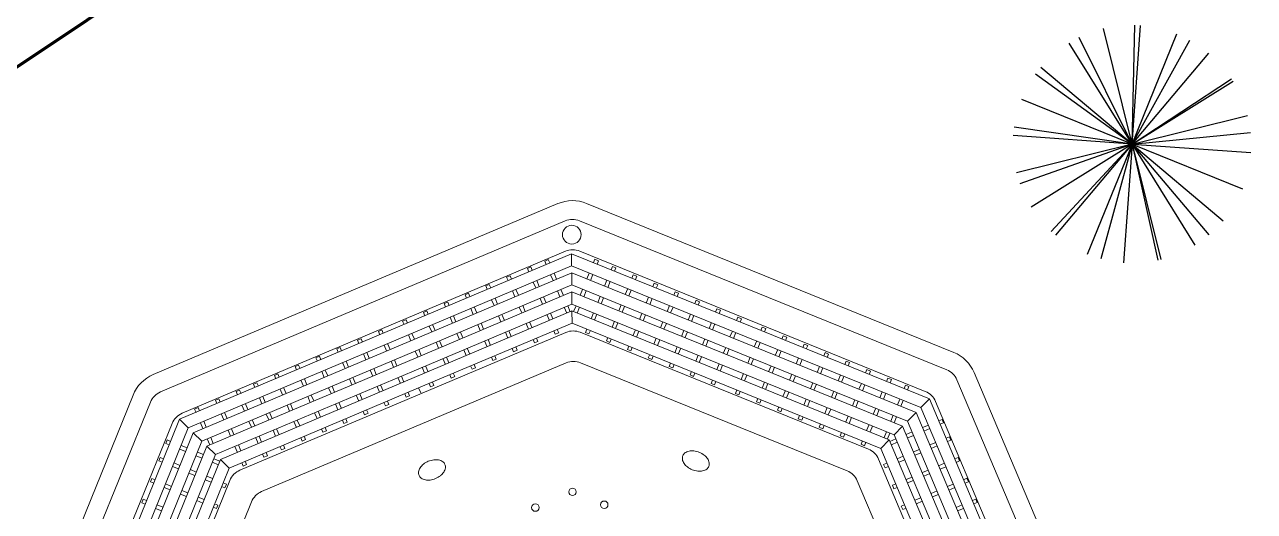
# Model space of a CAD drawing. Header units: millimetres. Extents: x 111 to 1506, y 14 to 566.
# Drawn here: x 255.3 to 258.582, y 99.622 to 100.921 of the extents above; entities that cross this region are included whole.
import ezdxf

# ---------------------------------------------------------------- set-up
doc = ezdxf.new("R2010")
doc.units = ezdxf.units.MM
doc.layers.add('fer', color=8, linetype='Continuous')
doc.layers.add('PLUMA 0.05', color=240, linetype='Continuous', lineweight=5)

# ---------------------------------------------------------------- blocks, each defined once
blk = doc.blocks.new('ala')
at = {"layer": 'PLUMA 0.05', "color": 25}
for p, q in [((1561.8511, 61.8007), (1561.0222, 60.9717)), ((1561.8822, 61.7257), (1561.0972, 60.9407)), ((1561.965, 61.5257), (1561.2972, 60.8578)), ((1561.9961, 61.4507), (1561.3722, 60.8268)), ((1561.0969, 60.9231), (1561.4613, 61.2875)), ((1561.127, 60.9107), (1561.4825, 61.2663)), ((1561.144, 60.9036), (1561.4946, 61.2542)), ((1561.174, 60.8912), (1561.5158, 61.233)), ((1561.1911, 60.8841), (1561.5279, 61.221)), ((1561.2211, 60.8717), (1561.5491, 61.1997)), ((1561.2381, 60.8647), (1561.5612, 61.1877)), ((1561.2681, 60.8522), (1561.5824, 61.1665)), ((1561.3054, 61.1452), (1561.2983, 61.1381)), ((1561.2983, 61.1381), (1561.3051, 61.1313)), ((1561.3122, 61.1384), (1561.3054, 61.1452)), ((1561.2628, 61.1026), (1561.2557, 61.0955)), ((1561.2557, 61.0955), (1561.2625, 61.0887)), ((1561.2696, 61.0958), (1561.2628, 61.1026)), ((1561.3263, 61.1101), (1561.3384, 61.098)), ((1561.3455, 61.1051), (1561.3334, 61.1172)), ((1561.2837, 61.0675), (1561.2958, 61.0554)), ((1561.3029, 61.0625), (1561.2908, 61.0745)), ((1561.2201, 61.06), (1561.2131, 61.0529)), ((1561.2131, 61.0529), (1561.2199, 61.0461)), ((1561.227, 61.0532), (1561.2201, 61.06)), ((1561.2602, 61.0199), (1561.2482, 61.0319)), ((1561.317, 61.0342), (1561.3291, 61.0221)), ((1561.3361, 61.0292), (1561.3241, 61.0413)), ((1561.1775, 61.0174), (1561.1705, 61.0103)), ((1561.1705, 61.0103), (1561.1773, 61.0035)), ((1561.1844, 61.0105), (1561.1775, 61.0174)), ((1561.2411, 61.0249), (1561.2532, 61.0128)), ((1561.2935, 60.9866), (1561.2815, 60.9987)), ((1561.3503, 61.0009), (1561.3623, 60.9889)), ((1561.3694, 60.9959), (1561.3574, 61.008)), ((1561.142, 60.9818), (1561.1349, 60.9748)), ((1561.1349, 60.9748), (1561.1417, 60.9679)), ((1561.1488, 60.975), (1561.142, 60.9818)), ((1561.1985, 60.9823), (1561.2106, 60.9702)), ((1561.2176, 60.9773), (1561.2056, 60.9893)), ((1561.2744, 60.9916), (1561.2865, 60.9795)), ((1561.3268, 60.9533), (1561.3147, 60.9654)), ((1561.3836, 60.9676), (1561.3904, 60.9608)), ((1561.3974, 60.9679), (1561.3904, 60.9608)), ((1561.3974, 60.9679), (1561.3906, 60.9747)), ((1561.0075, 60.9364), (1561.0075, 59.8792)), ((1561.163, 60.9467), (1561.175, 60.9347)), ((1561.1821, 60.9417), (1561.17, 60.9538)), ((1561.2318, 60.949), (1561.2438, 60.9369)), ((1561.2509, 60.944), (1561.2389, 60.956)), ((1561.3077, 60.9583), (1561.3197, 60.9463)), ((1561.3548, 60.9253), (1561.348, 60.9321)), ((1561.0825, 60.9053), (1561.0825, 59.9103)), ((1561.127, 60.9107), (1561.0969, 60.9231)), ((1561.0969, 60.9231), (1561.0969, 60.4078)), ((1561.127, 60.9107), (1561.127, 60.4078)), ((1561.174, 60.8912), (1561.144, 60.9036)), ((1561.144, 60.9036), (1561.144, 60.4078)), ((1561.1962, 60.9134), (1561.2083, 60.9014)), ((1561.2154, 60.9084), (1561.2033, 60.9205)), ((1561.2651, 60.9157), (1561.2771, 60.9036)), ((1561.2842, 60.9107), (1561.2721, 60.9228)), ((1561.3409, 60.925), (1561.3478, 60.9182)), ((1561.3548, 60.9253), (1561.3478, 60.9182)), ((1561.174, 60.8912), (1561.174, 60.4078)), ((1561.2211, 60.8717), (1561.1911, 60.8841)), ((1561.1911, 60.8841), (1561.1911, 60.4078)), ((1561.2211, 60.8717), (1561.2211, 60.4078)), ((1561.2295, 60.8802), (1561.2416, 60.8681)), ((1561.2486, 60.8752), (1561.2366, 60.8872)), ((1561.2983, 60.8824), (1561.3052, 60.8756)), ((1561.3122, 60.8827), (1561.3052, 60.8756)), ((1561.3122, 60.8827), (1561.3054, 60.8895)), ((1561.0873, 60.8498), (1561.0873, 60.8598)), ((1561.0873, 60.8598), (1561.0969, 60.8598)), ((1561.0969, 60.8498), (1561.0873, 60.8498)), ((1561.127, 60.8598), (1561.144, 60.8598)), ((1561.144, 60.8498), (1561.127, 60.8498)), ((1561.174, 60.8598), (1561.1911, 60.8598)), ((1561.1911, 60.8498), (1561.174, 60.8498)), ((1561.2211, 60.8598), (1561.2381, 60.8598)), ((1561.2381, 60.8498), (1561.2211, 60.8498)), ((1561.2681, 60.8522), (1561.2381, 60.8647)), ((1561.2381, 60.8647), (1561.2381, 60.4078)), ((1561.2681, 60.8522), (1561.2681, 60.4078)), ((1561.0873, 60.7995), (1561.0873, 60.8095)), ((1561.0873, 60.8095), (1561.0969, 60.8095)), ((1561.127, 60.8095), (1561.144, 60.8095)), ((1561.174, 60.8095), (1561.1911, 60.8095)), ((1561.2211, 60.8095), (1561.2381, 60.8095)), ((1561.2681, 60.8095), (1561.2778, 60.8095)), ((1561.2778, 60.7995), (1561.2778, 60.8095)), ((1561.2825, 60.8225), (1561.2825, 59.9931)), ((1561.0969, 60.7995), (1561.0873, 60.7995)), ((1561.144, 60.7995), (1561.127, 60.7995)), ((1561.1911, 60.7995), (1561.174, 60.7995)), ((1561.2381, 60.7995), (1561.2211, 60.7995)), ((1561.2778, 60.7995), (1561.2681, 60.7995)), ((1561.3575, 60.7914), (1561.3575, 60.0242)), ((1561.0873, 60.7392), (1561.0873, 60.7492)), ((1561.0873, 60.7492), (1561.0969, 60.7492)), ((1561.0969, 60.7392), (1561.0873, 60.7392)), ((1561.127, 60.7492), (1561.144, 60.7492)), ((1561.144, 60.7392), (1561.127, 60.7392)), ((1561.174, 60.7492), (1561.1911, 60.7492)), ((1561.1911, 60.7392), (1561.174, 60.7392)), ((1561.2211, 60.7492), (1561.2381, 60.7492)), ((1561.2381, 60.7392), (1561.2211, 60.7392)), ((1561.2681, 60.7492), (1561.2778, 60.7492)), ((1561.2778, 60.7392), (1561.2681, 60.7392)), ((1561.2778, 60.7392), (1561.2778, 60.7492)), ((1561.0873, 60.679), (1561.0873, 60.689)), ((1561.0873, 60.689), (1561.0969, 60.689)), ((1561.0969, 60.679), (1561.0873, 60.679)), ((1561.127, 60.689), (1561.144, 60.689)), ((1561.144, 60.679), (1561.127, 60.679)), ((1561.174, 60.689), (1561.1911, 60.689)), ((1561.1911, 60.679), (1561.174, 60.679)), ((1561.2211, 60.689), (1561.2381, 60.689)), ((1561.2381, 60.679), (1561.2211, 60.679)), ((1561.2681, 60.689), (1561.2778, 60.689)), ((1561.2778, 60.679), (1561.2681, 60.679)), ((1561.2778, 60.679), (1561.2778, 60.689)), ((1561.0873, 60.6187), (1561.0873, 60.6287)), ((1561.0873, 60.6287), (1561.0969, 60.6287)), ((1561.0969, 60.6187), (1561.0873, 60.6187)), ((1561.127, 60.6287), (1561.144, 60.6287)), ((1561.144, 60.6187), (1561.127, 60.6187)), ((1561.174, 60.6287), (1561.1911, 60.6287)), ((1561.1911, 60.6187), (1561.174, 60.6187)), ((1561.2211, 60.6287), (1561.2381, 60.6287)), ((1561.2381, 60.6187), (1561.2211, 60.6187)), ((1561.2681, 60.6287), (1561.2778, 60.6287)), ((1561.2778, 60.6187), (1561.2681, 60.6187)), ((1561.2778, 60.6187), (1561.2778, 60.6287)), ((1561.0873, 60.5585), (1561.0873, 60.5685)), ((1561.0873, 60.5685), (1561.0969, 60.5685)), ((1561.0969, 60.5585), (1561.0873, 60.5585)), ((1561.127, 60.5685), (1561.144, 60.5685)), ((1561.144, 60.5585), (1561.127, 60.5585)), ((1561.174, 60.5685), (1561.1911, 60.5685)), ((1561.1911, 60.5585), (1561.174, 60.5585)), ((1561.2211, 60.5685), (1561.2381, 60.5685)), ((1561.2381, 60.5585), (1561.2211, 60.5585)), ((1561.2681, 60.5685), (1561.2778, 60.5685)), ((1561.2778, 60.5585), (1561.2681, 60.5585)), ((1561.2778, 60.5585), (1561.2778, 60.5685)), ((1561.0873, 60.4982), (1561.0873, 60.5082)), ((1561.0873, 60.5082), (1561.0969, 60.5082)), ((1561.127, 60.5082), (1561.144, 60.5082)), ((1561.174, 60.5082), (1561.1911, 60.5082)), ((1561.2211, 60.5082), (1561.2381, 60.5082)), ((1561.2681, 60.5082), (1561.2778, 60.5082)), ((1561.2778, 60.4982), (1561.2778, 60.5082)), ((1561.0969, 60.4982), (1561.0873, 60.4982)), ((1561.144, 60.4982), (1561.127, 60.4982)), ((1561.1911, 60.4982), (1561.174, 60.4982)), ((1561.2381, 60.4982), (1561.2211, 60.4982)), ((1561.2778, 60.4982), (1561.2681, 60.4982)), ((1561.0873, 60.4379), (1561.0873, 60.4479)), ((1561.0873, 60.4479), (1561.0969, 60.4479)), ((1561.127, 60.4479), (1561.144, 60.4479)), ((1561.174, 60.4479), (1561.1911, 60.4479)), ((1561.2211, 60.4479), (1561.2381, 60.4479)), ((1561.2681, 60.4479), (1561.2778, 60.4479)), ((1561.2778, 60.4379), (1561.2778, 60.4479)), ((1561.0969, 60.4379), (1561.0873, 60.4379)), ((1561.0969, 59.8925), (1561.0969, 60.4078)), ((1561.144, 60.4379), (1561.127, 60.4379)), ((1561.127, 59.9049), (1561.127, 60.4078)), ((1561.144, 59.912), (1561.144, 60.4078)), ((1561.1911, 60.4379), (1561.174, 60.4379)), ((1561.174, 59.9244), (1561.174, 60.4078)), ((1561.1911, 59.9315), (1561.1911, 60.4078)), ((1561.2381, 60.4379), (1561.2211, 60.4379)), ((1561.2211, 59.9439), (1561.2211, 60.4078)), ((1561.2381, 59.951), (1561.2381, 60.4078)), ((1561.2778, 60.4379), (1561.2681, 60.4379)), ((1561.2681, 59.9634), (1561.2681, 60.4078)), ((1561.0969, 60.3777), (1561.0873, 60.3777)), ((1561.0873, 60.3777), (1561.0873, 60.3677)), ((1561.144, 60.3777), (1561.127, 60.3777)), ((1561.1911, 60.3777), (1561.174, 60.3777)), ((1561.2381, 60.3777), (1561.2211, 60.3777)), ((1561.2778, 60.3777), (1561.2681, 60.3777)), ((1561.2778, 60.3777), (1561.2778, 60.3677)), ((1561.0873, 60.3677), (1561.0969, 60.3677)), ((1561.127, 60.3677), (1561.144, 60.3677)), ((1561.174, 60.3677), (1561.1911, 60.3677)), ((1561.2211, 60.3677), (1561.2381, 60.3677)), ((1561.2681, 60.3677), (1561.2778, 60.3677)), ((1561.0969, 60.3174), (1561.0873, 60.3174)), ((1561.0873, 60.3174), (1561.0873, 60.3074)), ((1561.144, 60.3174), (1561.127, 60.3174)), ((1561.1911, 60.3174), (1561.174, 60.3174)), ((1561.2381, 60.3174), (1561.2211, 60.3174)), ((1561.2778, 60.3174), (1561.2681, 60.3174)), ((1561.2778, 60.3174), (1561.2778, 60.3074)), ((1561.0873, 60.3074), (1561.0969, 60.3074)), ((1561.127, 60.3074), (1561.144, 60.3074)), ((1561.174, 60.3074), (1561.1911, 60.3074)), ((1561.2211, 60.3074), (1561.2381, 60.3074)), ((1561.2681, 60.3074), (1561.2778, 60.3074)), ((1561.0969, 60.2572), (1561.0873, 60.2572)), ((1561.0873, 60.2572), (1561.0873, 60.2472)), ((1561.0873, 60.2472), (1561.0969, 60.2472)), ((1561.144, 60.2572), (1561.127, 60.2572)), ((1561.127, 60.2472), (1561.144, 60.2472)), ((1561.1911, 60.2572), (1561.174, 60.2572)), ((1561.174, 60.2472), (1561.1911, 60.2472)), ((1561.2381, 60.2572), (1561.2211, 60.2572)), ((1561.2211, 60.2472), (1561.2381, 60.2472)), ((1561.2778, 60.2572), (1561.2681, 60.2572)), ((1561.2681, 60.2472), (1561.2778, 60.2472)), ((1561.2778, 60.2572), (1561.2778, 60.2472)), ((1561.0969, 60.1969), (1561.0873, 60.1969)), ((1561.0873, 60.1969), (1561.0873, 60.1869)), ((1561.0873, 60.1869), (1561.0969, 60.1869)), ((1561.144, 60.1969), (1561.127, 60.1969)), ((1561.127, 60.1869), (1561.144, 60.1869)), ((1561.1911, 60.1969), (1561.174, 60.1969)), ((1561.174, 60.1869), (1561.1911, 60.1869)), ((1561.2381, 60.1969), (1561.2211, 60.1969)), ((1561.2211, 60.1869), (1561.2381, 60.1869)), ((1561.2778, 60.1969), (1561.2681, 60.1969)), ((1561.2681, 60.1869), (1561.2778, 60.1869)), ((1561.2778, 60.1969), (1561.2778, 60.1869)), ((1561.0969, 60.1366), (1561.0873, 60.1366)), ((1561.0873, 60.1366), (1561.0873, 60.1266)), ((1561.0873, 60.1266), (1561.0969, 60.1266)), ((1561.144, 60.1366), (1561.127, 60.1366)), ((1561.127, 60.1266), (1561.144, 60.1266)), ((1561.1911, 60.1366), (1561.174, 60.1366)), ((1561.174, 60.1266), (1561.1911, 60.1266)), ((1561.2381, 60.1366), (1561.2211, 60.1366)), ((1561.2211, 60.1266), (1561.2381, 60.1266)), ((1561.2778, 60.1366), (1561.2681, 60.1366)), ((1561.2681, 60.1266), (1561.2778, 60.1266)), ((1561.2778, 60.1366), (1561.2778, 60.1266)), ((1561.0969, 60.0764), (1561.0873, 60.0764)), ((1561.0873, 60.0764), (1561.0873, 60.0664)), ((1561.0873, 60.0664), (1561.0969, 60.0664)), ((1561.144, 60.0764), (1561.127, 60.0764)), ((1561.127, 60.0664), (1561.144, 60.0664)), ((1561.1911, 60.0764), (1561.174, 60.0764)), ((1561.174, 60.0664), (1561.1911, 60.0664)), ((1561.2381, 60.0764), (1561.2211, 60.0764)), ((1561.2211, 60.0664), (1561.2381, 60.0664)), ((1561.2778, 60.0764), (1561.2681, 60.0764)), ((1561.2681, 60.0664), (1561.2778, 60.0664)), ((1561.2778, 60.0764), (1561.2778, 60.0664)), ((1561.0969, 60.0161), (1561.0873, 60.0161)), ((1561.0873, 60.0161), (1561.0873, 60.0061)), ((1561.144, 60.0161), (1561.127, 60.0161)), ((1561.1911, 60.0161), (1561.174, 60.0161)), ((1561.2381, 60.0161), (1561.2211, 60.0161)), ((1561.2778, 60.0161), (1561.2681, 60.0161)), ((1561.2778, 60.0161), (1561.2778, 60.0061)), ((1561.0873, 60.0061), (1561.0969, 60.0061)), ((1561.127, 60.0061), (1561.144, 60.0061)), ((1561.174, 60.0061), (1561.1911, 60.0061)), ((1561.2211, 60.0061), (1561.2381, 60.0061)), ((1561.2681, 60.0061), (1561.2778, 60.0061)), ((1561.9961, 59.365), (1561.3722, 59.9888)), ((1561.0969, 59.9658), (1561.0873, 59.9658)), ((1561.0873, 59.9658), (1561.0873, 59.9558)), ((1561.0873, 59.9558), (1561.0969, 59.9558)), ((1561.144, 59.9658), (1561.127, 59.9658)), ((1561.127, 59.9558), (1561.144, 59.9558)), ((1561.1911, 59.9658), (1561.174, 59.9658)), ((1561.174, 59.9558), (1561.1911, 59.9558)), ((1561.2381, 59.9658), (1561.2211, 59.9658)), ((1561.2211, 59.9558), (1561.2381, 59.9558)), ((1561.2295, 59.9355), (1561.2416, 59.9475)), ((1561.2681, 59.9634), (1561.2381, 59.951)), ((1561.2381, 59.951), (1561.5612, 59.6279)), ((1561.2681, 59.9634), (1561.5824, 59.6491)), ((1561.965, 59.29), (1561.2972, 59.9578)), ((1561.174, 59.9244), (1561.144, 59.912)), ((1561.174, 59.9244), (1561.5158, 59.5826)), ((1561.2211, 59.9439), (1561.1911, 59.9315)), ((1561.1911, 59.9315), (1561.5279, 59.5947)), ((1561.1962, 59.9022), (1561.2083, 59.9142)), ((1561.2211, 59.9439), (1561.5491, 59.6159)), ((1561.2486, 59.9404), (1561.2366, 59.9284)), ((1561.2983, 59.9332), (1561.3052, 59.94)), ((1561.3122, 59.9329), (1561.3052, 59.94)), ((1561.3122, 59.9329), (1561.3054, 59.9261)), ((1561.127, 59.9049), (1561.0969, 59.8925)), ((1561.0969, 59.8925), (1561.4613, 59.5281)), ((1561.127, 59.9049), (1561.4825, 59.5493)), ((1561.144, 59.912), (1561.4946, 59.5614)), ((1561.2154, 59.9072), (1561.2033, 59.8951)), ((1561.2651, 59.8999), (1561.2771, 59.912)), ((1561.2842, 59.9049), (1561.2721, 59.8928)), ((1561.3409, 59.8906), (1561.3478, 59.8974)), ((1561.3548, 59.8903), (1561.3478, 59.8974)), ((1561.3548, 59.8903), (1561.348, 59.8835)), ((1561.8822, 59.09), (1561.0972, 59.8749)), ((1561.163, 59.8689), (1561.175, 59.881)), ((1561.1821, 59.8739), (1561.17, 59.8618)), ((1561.2318, 59.8666), (1561.2438, 59.8787)), ((1561.2509, 59.8716), (1561.2389, 59.8596)), ((1561.3077, 59.8573), (1561.3197, 59.8694)), ((1561.3268, 59.8623), (1561.3147, 59.8502)), ((1561.3836, 59.848), (1561.3904, 59.8548)), ((1561.3974, 59.8477), (1561.3904, 59.8548)), ((1561.8511, 59.015), (1561.0222, 59.8439)), ((1561.1349, 59.8409), (1561.1417, 59.8477)), ((1561.142, 59.8338), (1561.1349, 59.8409)), ((1561.1488, 59.8406), (1561.142, 59.8338)), ((1561.1985, 59.8334), (1561.2106, 59.8454)), ((1561.2176, 59.8384), (1561.2056, 59.8263)), ((1561.2744, 59.824), (1561.2865, 59.8361)), ((1561.2935, 59.829), (1561.2815, 59.817)), ((1561.3503, 59.8147), (1561.3623, 59.8268)), ((1561.3694, 59.8197), (1561.3574, 59.8076)), ((1561.3974, 59.8477), (1561.3906, 59.8409)), ((1561.1705, 59.8053), (1561.1773, 59.8121)), ((1561.1775, 59.7983), (1561.1705, 59.8053)), ((1561.1844, 59.8051), (1561.1775, 59.7983)), ((1561.2411, 59.7908), (1561.2532, 59.8028)), ((1561.2602, 59.7957), (1561.2482, 59.7837)), ((1561.317, 59.7814), (1561.3291, 59.7935)), ((1561.3361, 59.7864), (1561.3241, 59.7743)), ((1561.3929, 59.7721), (1561.405, 59.7841)), ((1561.4262, 59.8054), (1561.433, 59.8122)), ((1561.4401, 59.8051), (1561.433, 59.8122)), ((1561.4401, 59.8051), (1561.4332, 59.7983)), ((1561.2131, 59.7627), (1561.2199, 59.7695)), ((1561.2201, 59.7556), (1561.2131, 59.7627)), ((1561.227, 59.7625), (1561.2201, 59.7556)), ((1561.2837, 59.7481), (1561.2958, 59.7602)), ((1561.3029, 59.7531), (1561.2908, 59.7411)), ((1561.3596, 59.7388), (1561.3717, 59.7509)), ((1561.412, 59.7771), (1561.4, 59.765)), ((1561.4688, 59.7627), (1561.4756, 59.7696)), ((1561.4827, 59.7625), (1561.4756, 59.7696)), ((1561.4827, 59.7625), (1561.4758, 59.7557)), ((1561.2557, 59.7201), (1561.2625, 59.7269)), ((1561.2628, 59.713), (1561.2557, 59.7201)), ((1561.2696, 59.7199), (1561.2628, 59.713)), ((1561.3263, 59.7055), (1561.3384, 59.7176)), ((1561.3787, 59.7438), (1561.3667, 59.7317)), ((1561.4355, 59.7295), (1561.4476, 59.7415)), ((1561.4546, 59.7345), (1561.4426, 59.7224)), ((1561.5114, 59.7201), (1561.5182, 59.727)), ((1561.5253, 59.7199), (1561.5182, 59.727)), ((1561.5253, 59.7199), (1561.5185, 59.7131)), ((1561.3455, 59.7105), (1561.3334, 59.6985)), ((1561.4022, 59.6962), (1561.4143, 59.7083)), ((1561.4214, 59.7012), (1561.4093, 59.6891)), ((1561.4781, 59.6869), (1561.4902, 59.6989)), ((1561.4972, 59.6918), (1561.4852, 59.6798)), ((1561.2983, 59.6775), (1561.3051, 59.6843)), ((1561.3054, 59.6704), (1561.2983, 59.6775)), ((1561.3122, 59.6772), (1561.3054, 59.6704)), ((1561.369, 59.6629), (1561.381, 59.675)), ((1561.3881, 59.6679), (1561.376, 59.6558)), ((1561.4448, 59.6536), (1561.4569, 59.6656)), ((1561.464, 59.6586), (1561.4519, 59.6465)), ((1561.5207, 59.6442), (1561.5328, 59.6563)), ((1561.554, 59.6775), (1561.5608, 59.6843)), ((1561.5679, 59.6773), (1561.5608, 59.6843)), ((1561.5679, 59.6773), (1561.5611, 59.6705)), ((1561.5824, 59.6491), (1561.5926, 59.6593)), ((1561.3409, 59.6349), (1561.3477, 59.6417)), ((1561.348, 59.6278), (1561.3409, 59.6349)), ((1561.3548, 59.6346), (1561.348, 59.6278)), ((1561.4116, 59.6203), (1561.4236, 59.6324)), ((1561.4307, 59.6253), (1561.4186, 59.6132)), ((1561.4874, 59.611), (1561.4995, 59.623)), ((1561.5399, 59.6492), (1561.5278, 59.6372)), ((1561.9582, 59.2309), (1561.5612, 59.6279)), ((1561.9706, 59.2609), (1561.5824, 59.6491)), ((1561.6105, 59.6347), (1561.6037, 59.6278)), ((1561.6105, 59.6347), (1561.6176, 59.6276)), ((1561.6108, 59.6208), (1561.6176, 59.6276)), ((1561.3835, 59.5923), (1561.3903, 59.5991)), ((1561.3906, 59.5852), (1561.3835, 59.5923)), ((1561.3974, 59.592), (1561.3906, 59.5852)), ((1561.4542, 59.5777), (1561.4662, 59.5898)), ((1561.5066, 59.616), (1561.4945, 59.6039)), ((1561.9387, 59.1838), (1561.5279, 59.5947)), ((1561.9511, 59.2138), (1561.5491, 59.6159)), ((1561.5825, 59.6066), (1561.5704, 59.5946)), ((1561.5775, 59.5875), (1561.5895, 59.5996)), ((1561.6531, 59.5921), (1561.6463, 59.5852)), ((1561.6531, 59.5921), (1561.6602, 59.585)), ((1561.4261, 59.5497), (1561.433, 59.5565)), ((1561.4733, 59.5827), (1561.4612, 59.5706)), ((1561.9192, 59.1368), (1561.4946, 59.5614)), ((1561.9316, 59.1668), (1561.5158, 59.5826)), ((1561.5492, 59.5733), (1561.5371, 59.5613)), ((1561.5442, 59.5542), (1561.5563, 59.5663)), ((1561.6251, 59.564), (1561.613, 59.552)), ((1561.6201, 59.5449), (1561.6321, 59.5569)), ((1561.6534, 59.5782), (1561.6602, 59.585)), ((1561.4332, 59.5426), (1561.4261, 59.5497)), ((1561.44, 59.5494), (1561.4332, 59.5426)), ((1561.8997, 59.0897), (1561.4613, 59.5281)), ((1561.9121, 59.1197), (1561.4825, 59.5493)), ((1561.5159, 59.5401), (1561.5039, 59.528)), ((1561.5109, 59.5209), (1561.523, 59.533)), ((1561.5918, 59.5307), (1561.5797, 59.5187)), ((1561.5868, 59.5116), (1561.5989, 59.5237)), ((1561.6677, 59.5214), (1561.6556, 59.5093)), ((1561.6957, 59.5494), (1561.6889, 59.5426)), ((1561.6957, 59.5494), (1561.7028, 59.5424)), ((1561.696, 59.5355), (1561.7028, 59.5424)), ((1561.4826, 59.5068), (1561.4758, 59.5)), ((1561.4758, 59.5), (1561.4829, 59.4929)), ((1561.4829, 59.4929), (1561.4897, 59.4997)), ((1561.5585, 59.4975), (1561.5465, 59.4854)), ((1561.5535, 59.4783), (1561.5656, 59.4904)), ((1561.6344, 59.4881), (1561.6224, 59.4761)), ((1561.6627, 59.5023), (1561.6748, 59.5143)), ((1561.7383, 59.5068), (1561.7315, 59.5)), ((1561.7383, 59.5068), (1561.7454, 59.4998)), ((1561.7386, 59.4929), (1561.7454, 59.4998)), ((1561.5252, 59.4642), (1561.5184, 59.4574)), ((1561.5184, 59.4574), (1561.5255, 59.4503)), ((1561.5255, 59.4503), (1561.5323, 59.4571)), ((1561.6011, 59.4549), (1561.5891, 59.4428)), ((1561.6294, 59.469), (1561.6415, 59.4811)), ((1561.7103, 59.4788), (1561.6982, 59.4667)), ((1561.7053, 59.4597), (1561.7174, 59.4717)), ((1561.7809, 59.4642), (1561.7741, 59.4574)), ((1561.7809, 59.4642), (1561.788, 59.4571)), ((1561.7812, 59.4503), (1561.788, 59.4571)), ((1561.5961, 59.4357), (1561.6082, 59.4478)), ((1561.677, 59.4455), (1561.665, 59.4335)), ((1561.672, 59.4264), (1561.6841, 59.4384)), ((1561.7529, 59.4362), (1561.7409, 59.4241)), ((1561.7479, 59.417), (1561.76, 59.4291)), ((1561.5679, 59.4216), (1561.561, 59.4148)), ((1561.561, 59.4148), (1561.5681, 59.4077)), ((1561.5681, 59.4077), (1561.5749, 59.4145)), ((1561.6437, 59.4122), (1561.6317, 59.4002)), ((1561.6388, 59.3931), (1561.6508, 59.4052)), ((1561.7196, 59.4029), (1561.7076, 59.3908)), ((1561.7146, 59.3838), (1561.7267, 59.3958)), ((1561.7955, 59.3936), (1561.7835, 59.3815)), ((1561.8236, 59.4216), (1561.8167, 59.4148)), ((1561.8236, 59.4216), (1561.8306, 59.4145)), ((1561.8238, 59.4077), (1561.8306, 59.4145)), ((1561.6105, 59.379), (1561.6036, 59.3721)), ((1561.6036, 59.3721), (1561.6107, 59.3651)), ((1561.6107, 59.3651), (1561.6175, 59.3719)), ((1561.6864, 59.3696), (1561.6743, 59.3576)), ((1561.6814, 59.3505), (1561.6934, 59.3626)), ((1561.7622, 59.3603), (1561.7502, 59.3482)), ((1561.7905, 59.3744), (1561.8026, 59.3865)), ((1561.8662, 59.379), (1561.8593, 59.3722)), ((1561.8662, 59.379), (1561.8732, 59.3719)), ((1561.8664, 59.3651), (1561.8732, 59.3719)), ((1561.6531, 59.3364), (1561.6463, 59.3295)), ((1561.6463, 59.3295), (1561.6533, 59.3225)), ((1561.6533, 59.3225), (1561.6602, 59.3293)), ((1561.729, 59.327), (1561.7169, 59.315)), ((1561.7573, 59.3412), (1561.7693, 59.3532)), ((1561.8381, 59.351), (1561.8261, 59.3389)), ((1561.8331, 59.3318), (1561.8452, 59.3439)), ((1561.9017, 59.3435), (1561.8949, 59.3366)), ((1561.9017, 59.3435), (1561.9088, 59.3364)), ((1561.902, 59.3296), (1561.9088, 59.3364)), ((1562.7986, 59.3503), (1562.0314, 59.3503)), ((1561.6957, 59.2937), (1561.6889, 59.2869)), ((1561.724, 59.3079), (1561.736, 59.3199)), ((1561.8049, 59.3177), (1561.7928, 59.3056)), ((1561.7999, 59.2986), (1561.8119, 59.3106)), ((1561.8737, 59.3154), (1561.8616, 59.3034)), ((1561.8687, 59.2963), (1561.8807, 59.3083)), ((1561.9443, 59.3008), (1561.9375, 59.294)), ((1561.9443, 59.3008), (1561.9514, 59.2938)), ((1561.9446, 59.287), (1561.9514, 59.2938)), ((1561.6889, 59.2869), (1561.6959, 59.2798)), ((1561.6959, 59.2798), (1561.7028, 59.2867)), ((1561.7716, 59.2844), (1561.7595, 59.2723)), ((1561.7666, 59.2653), (1561.7787, 59.2773)), ((1561.8404, 59.2821), (1561.8283, 59.2701)), ((1561.8354, 59.263), (1561.8475, 59.2751)), ((1561.9163, 59.2728), (1561.9042, 59.2607)), ((1561.9113, 59.2537), (1561.9234, 59.2657)), ((1561.9706, 59.2609), (1561.9582, 59.2309)), ((1561.9706, 59.2609), (1562.8595, 59.2609)), ((1562.8297, 59.2753), (1562.0004, 59.2753)), ((1562.0233, 59.2705), (1562.0133, 59.2705)), ((1562.0133, 59.2609), (1562.0133, 59.2705)), ((1562.0233, 59.2705), (1562.0233, 59.2609)), ((1562.0836, 59.2705), (1562.0736, 59.2705)), ((1562.0736, 59.2609), (1562.0736, 59.2705)), ((1562.0836, 59.2705), (1562.0836, 59.2609)), ((1561.7383, 59.2511), (1561.7315, 59.2443)), ((1561.7315, 59.2443), (1561.7386, 59.2372)), ((1561.7386, 59.2372), (1561.7454, 59.2441)), ((1561.8071, 59.2489), (1561.7951, 59.2368)), ((1561.8021, 59.2297), (1561.8142, 59.2418)), ((1561.883, 59.2395), (1561.8709, 59.2275)), ((1561.878, 59.2204), (1561.8901, 59.2325)), ((1561.9582, 59.2309), (1562.8719, 59.2309)), ((1561.9631, 59.2138), (1561.9631, 59.2309)), ((1561.9731, 59.2309), (1561.9731, 59.2138)), ((1562.0133, 59.2138), (1562.0133, 59.2309)), ((1562.0233, 59.2309), (1562.0233, 59.2138)), ((1562.0736, 59.2138), (1562.0736, 59.2309)), ((1562.0836, 59.2309), (1562.0836, 59.2138)), ((1561.7738, 59.2156), (1561.767, 59.2088)), ((1561.767, 59.2088), (1561.7741, 59.2017)), ((1561.7741, 59.2017), (1561.7809, 59.2085)), ((1561.8497, 59.2063), (1561.8377, 59.1942)), ((1561.8447, 59.1871), (1561.8568, 59.1992)), ((1561.9256, 59.1969), (1561.9136, 59.1849)), ((1561.9511, 59.2138), (1561.9387, 59.1838)), ((1561.9511, 59.2138), (1562.8789, 59.2138)), ((1561.8165, 59.173), (1561.8096, 59.1662)), ((1561.8096, 59.1662), (1561.8167, 59.1591)), ((1561.8167, 59.1591), (1561.8235, 59.1659)), ((1561.8923, 59.1636), (1561.8803, 59.1516)), ((1561.9316, 59.1668), (1561.9192, 59.1368)), ((1561.9206, 59.1778), (1561.9327, 59.1898)), ((1561.9316, 59.1668), (1562.8984, 59.1668)), ((1561.9387, 59.1838), (1562.8914, 59.1838)), ((1561.9631, 59.1668), (1561.9631, 59.1838)), ((1561.9731, 59.1838), (1561.9731, 59.1668)), ((1562.0133, 59.1668), (1562.0133, 59.1838)), ((1562.0233, 59.1838), (1562.0233, 59.1668)), ((1562.0736, 59.1668), (1562.0736, 59.1838)), ((1562.0836, 59.1838), (1562.0836, 59.1668)), ((1561.8591, 59.1304), (1561.8522, 59.1235)), ((1561.8874, 59.1445), (1561.8994, 59.1566)), ((1561.9192, 59.1368), (1562.9109, 59.1368)), ((1561.9631, 59.1197), (1561.9631, 59.1368)), ((1561.9731, 59.1368), (1561.9731, 59.1197)), ((1562.0133, 59.1197), (1562.0133, 59.1368)), ((1562.0233, 59.1368), (1562.0233, 59.1197)), ((1562.0736, 59.1197), (1562.0736, 59.1368)), ((1562.0836, 59.1368), (1562.0836, 59.1197)), ((1562.1339, 59.1197), (1562.1339, 59.1368)), ((1562.1439, 59.1368), (1562.1439, 59.1197)), ((1561.8522, 59.1235), (1561.8593, 59.1165)), ((1561.8593, 59.1165), (1561.8661, 59.1233)), ((1561.9121, 59.1197), (1561.8997, 59.0897)), ((1561.9121, 59.1197), (1562.9179, 59.1197)), ((1561.8997, 59.0897), (1562.9304, 59.0897)), ((1562.9126, 59.0753), (1561.9175, 59.0753)), ((1561.9631, 59.0801), (1561.9631, 59.0897)), ((1561.9731, 59.0801), (1561.9631, 59.0801)), ((1561.9731, 59.0897), (1561.9731, 59.0801)), ((1562.0133, 59.0801), (1562.0133, 59.0897)), ((1562.0233, 59.0801), (1562.0133, 59.0801)), ((1562.0233, 59.0897), (1562.0233, 59.0801)), ((1562.0736, 59.0801), (1562.0736, 59.0897)), ((1562.0836, 59.0801), (1562.0736, 59.0801)), ((1562.0836, 59.0897), (1562.0836, 59.0801)), ((1562.1339, 59.0801), (1562.1339, 59.0897)), ((1562.1439, 59.0801), (1562.1339, 59.0801)), ((1562.1439, 59.0897), (1562.1439, 59.0801)), ((1562.9436, 59.0003), (1561.8865, 59.0003))]:
    blk.add_line(p, q, dxfattribs=at)
blk.add_lwpolyline([(1563.8725, 60.9364), (1563.8725, 59.8792, -0.198912), (1563.8432, 59.8085), (1563.0143, 58.9796, -0.198912), (1562.9436, 58.9503), (1561.8865, 58.9503, -0.198912), (1561.8157, 58.9796), (1560.9868, 59.8085, -0.198912), (1560.9575, 59.8792), (1560.9575, 60.9364, -0.198912), (1560.9868, 61.0071), (1561.8157, 61.836, -0.198912), (1561.8865, 61.8653), (1562.9436, 61.8653, -0.198912), (1563.0143, 61.836), (1563.8432, 61.0071, -0.198912)], format="xyb", close=True, dxfattribs=at)
for centre, radius in [((1561.685, 60.2252), 0.01), ((1561.685, 60.1338), 0.01), ((1561.761, 60.0578), 0.01), ((1561.0496, 59.874), 0.025)]:
    blk.add_circle(centre, radius, dxfattribs=at)
for centre, radius, start, end in [((1561.0575, 60.9364), 0.05, 135, 180), ((1561.1325, 60.9053), 0.05, 135, 180), ((1561.3325, 60.8225), 0.05, 135, 180), ((1561.4075, 60.7914), 0.05, 135, 180), ((1561.4911, 60.4185), 0.0286, 121.8535, 146.3099), ((1561.485, 60.4283), 0.017, 90, 121.8535), ((1561.485, 60.4283), 0.017, 58.1465, 90), ((1561.4789, 60.4185), 0.0286, 33.6901, 58.1465), ((1561.5161, 60.4078), 0.0561, 164.5629, 180), ((1561.5161, 60.4078), 0.0561, 180, 195.4371), ((1561.5008, 60.412), 0.0402, 146.3099, 164.5629), ((1561.4693, 60.412), 0.0402, 15.4371, 33.6901), ((1561.454, 60.4078), 0.0561, 0, 15.4371), ((1561.454, 60.4078), 0.0561, 344.5629, 0), ((1561.5008, 60.4036), 0.0402, 195.4371, 213.6901), ((1561.4911, 60.3971), 0.0286, 213.6901, 238.1465), ((1561.4789, 60.3971), 0.0286, 301.8535, 326.3099), ((1561.4693, 60.4036), 0.0402, 326.3099, 344.5629), ((1561.485, 60.3873), 0.017, 238.1465, 270), ((1561.485, 60.3873), 0.017, 270, 301.8535), ((1561.4075, 60.0242), 0.05, 180, 225), ((1561.3325, 59.9931), 0.05, 180, 225), ((1561.1325, 59.9103), 0.05, 180, 225), ((1561.0575, 59.8792), 0.05, 180, 225), ((1561.7572, 59.7789), 0.017, 135, 166.8535), ((1561.7572, 59.7789), 0.017, 103.1465, 135), ((1561.7598, 59.7676), 0.0286, 78.6901, 103.1465), ((1561.7575, 59.7562), 0.0402, 60.4371, 78.6901), ((1561.7497, 59.7424), 0.0561, 45, 60.4371), ((1561.7684, 59.7763), 0.0286, 166.8535, 191.3099), ((1561.7798, 59.7785), 0.0402, 191.3099, 209.5629), ((1561.7936, 59.7864), 0.0561, 209.5629, 225), ((1561.7497, 59.7424), 0.0561, 29.5629, 45), ((1561.7635, 59.7503), 0.0402, 11.3099, 29.5629), ((1561.7749, 59.7526), 0.0286, 346.8535, 11.3099), ((1561.7936, 59.7864), 0.0561, 225, 240.4371), ((1561.7858, 59.7726), 0.0402, 240.4371, 258.6901), ((1561.7835, 59.7612), 0.0286, 258.6901, 283.1465), ((1561.7861, 59.7499), 0.017, 283.1465, 315), ((1561.7861, 59.7499), 0.017, 315, 346.8535), ((1562.0314, 59.4003), 0.05, 225, 270), ((1562.0004, 59.3253), 0.05, 225, 270), ((1561.9175, 59.1253), 0.05, 225, 270), ((1561.8865, 59.0503), 0.05, 225, 270)]:
    blk.add_arc(centre, radius, start, end, dxfattribs=at)

msp = doc.modelspace()

# ---------------------------------------------------------------- hatches: boundary and pattern name
at = {"lineweight": 100, "ltscale": 1000}
h = msp.add_hatch(dxfattribs=at)
h.set_pattern_fill('AR-HBONE', color=256, scale=0.046, angle=-22.08523, style=0)
h.set_pattern_definition([(22.914772, (797.12783, 1599.99595), (0.097837146, 0.241122153), [0.552, -0.184]), (112.914772, (797.29731, 1600.0676), (0.097837146, 0.241122153), [0.552, -0.184])])
edge = h.paths.add_edge_path()
edge.add_line((295.08201, 132.30753), (297.74963, 131.63818))
edge.add_line((297.74963, 131.63818), (297.54448, 130.9164))
edge.add_line((297.54448, 130.9164), (248.83294, 99.17733))
edge.add_line((248.83294, 99.17733), (247.06971, 88.40748))
edge.add_line((247.06971, 88.40748), (245.10407, 88.77997))
edge.add_line((245.10407, 88.77997), (247.00179, 100.37129))
edge.add_line((247.00179, 100.37129), (294.89948, 131.58008))
edge.add_line((294.89948, 131.58008), (295.07765, 132.30862))
edge.add_line((295.07765, 132.30862), (297.72701, 131.64385))
h = msp.add_hatch(dxfattribs=at)
h.set_pattern_fill('AR-CONC', color=256, scale=0.43, angle=-112.08523, style=0)
h.set_pattern_definition([(297.91477, (797.1278, 1599.996), (-1.4096564, -2.7564624), [0.3225, -3.5475]), (242.91477, (797.1278, 1599.996), (3.2214265, -0.6632436), [0.258, -2.838]), (348.36622, (797.0104, 1599.7662), (1.81177, -3.419706), [0.274083, -3.014911]), (294.09897, (797.9247, 1599.6726), (-2.384959, -3.984811), [0.48375, -5.32125]), (344.5504, (797.726, 1599.3405), (2.370263, -5.299045), [0.411124, -4.522369]), (239.09894, (797.9247, 1599.6726), (2.370263, -5.299045), [0.387, -4.257]), (268.91477, (797.5638, 1599.355), (-2.5692728, -1.7274413), [0.3225, -3.5475]), (213.91477, (797.5638, 1599.355), (2.495976, -2.1418645), [0.258, -2.838]), (319.36622, (797.3497, 1599.211), (-0.0732965, -3.869306), [0.274083, -3.014911]), (285.41477, (797.1278, 1599.996), (1.306753, -0.5866527), [0, -2.8036, 0, -2.881, 0, -2.84875]), (255.41477, (797.1278, 1599.996), (1.1462153, -1.685858), [0, -1.6426, 0, -2.7391, 0, -1.08575]), (215.41477, (797.4884, 1600.8845), (-0.9529202, -2.0905449), [0, -1.075, 0, -3.354, 0, -4.4505]), (205.41477, (797.65, 1601.283), (-0.5439914, -2.485543), [0, -1.3975, 0, -2.2274, 0, -3.1605])])
h.paths.add_polyline_path([(282.96656, 99.61994), (277.30419, 82.67801), (247.06971, 88.40748), (248.83294, 99.17733), (266.09547, 110.42511), (278.94457, 105.28216)])
h.paths.add_polyline_path([(249.37273, 90.63883), (276.04977, 85.5868), (280.7476, 99.29017), (277.65706, 103.64108), (266.27205, 108.15307), (250.61638, 97.6919)], flags=16)

# ---------------------------------------------------------------- linework, layer by layer
msp.add_lwpolyline([(250.61638, 97.6919), (266.27205, 108.15307), (267.36673, 107.71924)], dxfattribs=at)
at = {"layer": 'fer', "color": 97}
for q in [(258.17871, 100.91002), (258.17871, 100.91002), (258.26238, 100.91926), (258.26238, 100.91926), (258.27771, 100.91853), (258.27771, 100.91853), (258.37449, 100.89604), (258.37449, 100.89604), (258.08719, 100.87133), (258.08719, 100.87133), (258.11399, 100.88628), (258.11399, 100.88628), (258.40909, 100.8795), (258.40909, 100.8795), (258.45958, 100.84474), (258.45958, 100.84474), (258.0121, 100.80626), (258.0121, 100.80626), (257.99793, 100.78812), (257.99793, 100.78812), (258.52052, 100.77611), (258.52052, 100.77611), (258.52465, 100.76965), (258.52465, 100.76965), (257.9608, 100.72116), (257.9608, 100.72116), (258.56334, 100.67813), (258.56334, 100.67813), (257.94078, 100.64727), (257.94078, 100.64727), (257.93831, 100.62438), (257.93831, 100.62438), (257.94682, 100.52539), (257.94682, 100.52539), (257.95563, 100.49599), (257.95563, 100.49599), (257.98551, 100.43387), (257.98551, 100.43387), (258.03908, 100.36895), (258.03908, 100.36895), (258.05058, 100.35878), (258.05058, 100.35878), (258.13568, 100.30748), (258.13568, 100.30748), (258.17202, 100.29523), (258.17202, 100.29523), (258.23246, 100.28499), (258.23246, 100.28499), (258.57114, 100.63279), (258.57114, 100.63279), (258.46016, 100.35927), (258.32398, 100.29174), (258.49806, 100.39726), (258.42297, 100.33219), (258.33145, 100.2935), (258.57185, 100.57913), (258.54936, 100.48235), (258.46016, 100.35927), (258.32398, 100.29174), (258.49806, 100.39726), (258.42297, 100.33219), (258.33145, 100.2935), (258.57185, 100.57913), (258.54936, 100.48235)]:
    msp.add_line((258.25508, 100.60176), q, dxfattribs=at)

# ---------------------------------------------------------------- block references
at = {"color": 251, "lineweight": 100, "rotation": 247.9147716791316}
msp.add_blockref('ala', (788.21134, 1569.38039), dxfattribs=at)

doc.saveas('drawing.dxf')
